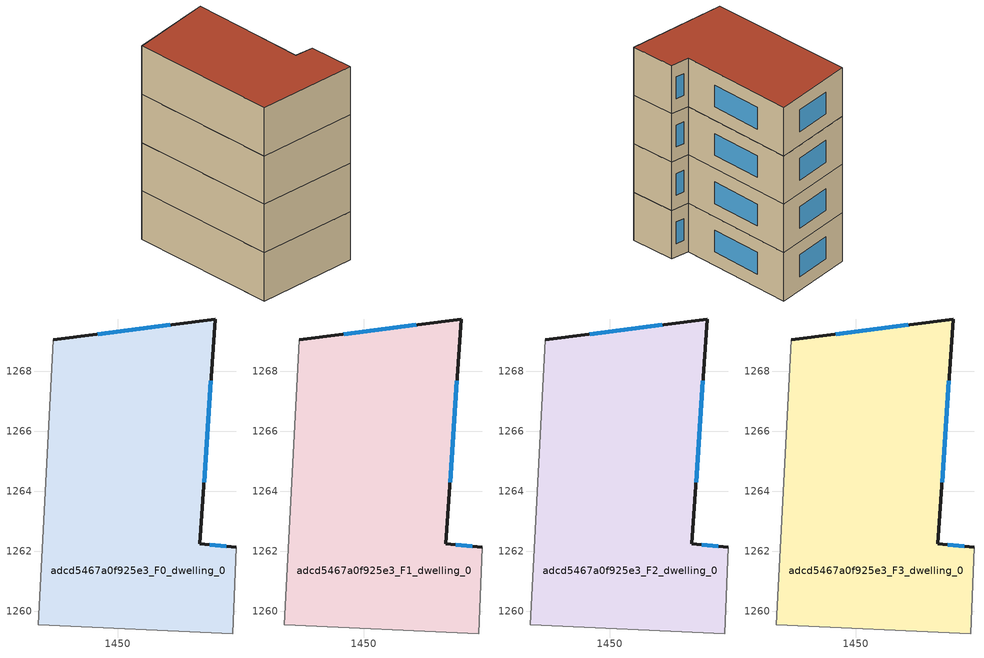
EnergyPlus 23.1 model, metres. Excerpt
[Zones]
adcd5467a0f925e3_F0_dwelling_0
 floor ground (EU_floor_Construction): 1453.25,1269.75 1452.75,1262.24 1453.95,1262.14 1453.85,1259.24 1447.34,1259.54 1447.84,1269.05 z0
 wall outside (EU_wall_Construction): 1453.95,1262.14 1452.75,1262.24 1453.25,1269.75 1447.84,1269.05 z0:3
 wall adiabatic (EU_wall_Construction): 1447.84,1269.05 1447.34,1259.54 1453.85,1259.24 1453.95,1262.14 z0:3
 window (EU_Window_Construction): 1451.76,1269.55 1449.33,1269.24 / 1452.88,1264.31 1453.11,1267.68 / 1453.62,1262.17 1453.08,1262.21 z0.83:2.17
adcd5467a0f925e3_F1_dwelling_0
 floor to adcd5467a0f925e3_F0_dwelling_0 (EU_floor_Construction): 1453.25,1269.75 1452.75,1262.24 1453.95,1262.14 1453.85,1259.24 1447.34,1259.54 1447.84,1269.05 z3
 wall outside (EU_wall_Construction): 1453.95,1262.14 1452.75,1262.24 1453.25,1269.75 1447.84,1269.05 z3:6
 wall adiabatic (EU_wall_Construction): 1447.84,1269.05 1447.34,1259.54 1453.85,1259.24 1453.95,1262.14 z3:6
 window (EU_Window_Construction): 1451.76,1269.55 1449.33,1269.24 / 1452.88,1264.31 1453.11,1267.68 / 1453.62,1262.17 1453.08,1262.21 z3.83:5.17
adcd5467a0f925e3_F2_dwelling_0
 floor to adcd5467a0f925e3_F1_dwelling_0 (EU_floor_Construction): 1453.25,1269.75 1452.75,1262.24 1453.95,1262.14 1453.85,1259.24 1447.34,1259.54 1447.84,1269.05 z6
 wall outside (EU_wall_Construction): 1453.95,1262.14 1452.75,1262.24 1453.25,1269.75 1447.84,1269.05 z6:9
 wall adiabatic (EU_wall_Construction): 1447.84,1269.05 1447.34,1259.54 1453.85,1259.24 1453.95,1262.14 z6:9
 window (EU_Window_Construction): 1451.76,1269.55 1449.33,1269.24 / 1452.88,1264.31 1453.11,1267.68 / 1453.62,1262.17 1453.08,1262.21 z6.83:8.17
adcd5467a0f925e3_F3_dwelling_0
 floor to adcd5467a0f925e3_F2_dwelling_0 (EU_floor_Construction): 1453.25,1269.75 1452.75,1262.24 1453.95,1262.14 1453.85,1259.24 1447.34,1259.54 1447.84,1269.05 z9
 wall outside (EU_wall_Construction): 1453.95,1262.14 1452.75,1262.24 1453.25,1269.75 1447.84,1269.05 z9:12
 wall adiabatic (EU_wall_Construction): 1447.84,1269.05 1447.34,1259.54 1453.85,1259.24 1453.95,1262.14 z9:12
 window (EU_Window_Construction): 1451.76,1269.55 1449.33,1269.24 / 1452.88,1264.31 1453.11,1267.68 / 1453.62,1262.17 1453.08,1262.21 z9.83:11.17
 roof outside (EU_roof_Construction): 1453.85,1259.24 1453.95,1262.14 1452.75,1262.24 1453.25,1269.75 1447.84,1269.05 1447.34,1259.54 z12
[Building]
EU S2 Campaign: North Axis=0; Terrain=City; Solar Distribution=FullExterior
[Site:Location]
Lyon-Bron: Latitude=45.75; Longitude=5; Time Zone=1; Elevation=198
[SizingPeriod:WeatherFileDays]
AnnualSizingPeriod: Begin Month=1; Begin Day of Month=1; End Month=12; End Day of Month=31; Day of Week for Start Day=Monday; Use Weather File Daylight Saving Period=No; Use Weather File Rain and Snow Indicators=No
[MATERIAL]
EU_InternalMass_Material: Roughness=MediumRough; Thickness=0.1; Conductivity=1; Density=1800; Specific Heat=900; Thermal Absorptance=0.9; Solar Absorptance=0.7; Visible Absorptance=0.7
[MATERIAL:NOMASS] Roughness=MediumRough; Thermal Absorptance=0.9; Solar Absorptance=0.7; Visible Absorptance=0.7
Name | Thermal Resistance
EU_wall_NoMass | 0.87146
EU_roof_NoMass | 0.842276
EU_floor_NoMass | 0.496999
[WINDOWMATERIAL:SIMPLEGLAZINGSYSTEM]
EU_Window_SimpleGlazing: UFactor=2.2525; Solar Heat Gain Coefficient=0.76; Visible Transmittance=0.76
[CONSTRUCTION]
EU_wall_Construction: EU_wall_NoMass
EU_roof_Construction: EU_roof_NoMass
EU_floor_Construction: EU_floor_NoMass
EU_InternalMass_Construction: EU_InternalMass_Material
EU_Window_Construction: EU_Window_SimpleGlazing
[ZONE] Type=1; Multiplier=1; Ceiling Height=autocalculate; Floor Area=autocalculate; Part of Total Floor Area=Yes
Name | Volume
adcd5467a0f925e3_F0_dwelling_0 | 169.357
adcd5467a0f925e3_F1_dwelling_0; adcd5467a0f925e3_F2_dwelling_0; adcd5467a0f925e3_F3_dwelling_0 | 169.358
[INTERNALMASS] Construction=EU_InternalMass_Construction; Surface Area=56.4523
Name | Zone or ZoneList
adcd5467a0f925e3_F0_dwelling_0_EU_InternalMass | adcd5467a0f925e3_F0_dwelling_0
adcd5467a0f925e3_F1_dwelling_0_EU_InternalMass | adcd5467a0f925e3_F1_dwelling_0
adcd5467a0f925e3_F2_dwelling_0_EU_InternalMass | adcd5467a0f925e3_F2_dwelling_0
adcd5467a0f925e3_F3_dwelling_0_EU_InternalMass | adcd5467a0f925e3_F3_dwelling_0
[OTHEREQUIPMENT] Fuel Type=Electricity; Design Level Calculation Method=Watts/Area; Power per Zone Floor Area=1; Fraction Latent=0; Fraction Radiant=0; Fraction Lost=0; Carbon Dioxide Generation Rate=0; EndUse Subcategory=EU_Step8_InternalGains
Name | Zone or ZoneList or Space or SpaceList | Schedule
EU_Step8_InternalGain_adcd5467a0f925e3_F0_dwelling_0_f000 | adcd5467a0f925e3_F0_dwelling_0 | EU_Step8_GainSchedule_adcd5467a0f925e3_F0_dwelling_0_f000
EU_Step8_InternalGain_adcd5467a0f925e3_F1_dwelling_0_f000 | adcd5467a0f925e3_F1_dwelling_0 | EU_Step8_GainSchedule_adcd5467a0f925e3_F1_dwelling_0_f000
EU_Step8_InternalGain_adcd5467a0f925e3_F2_dwelling_0_f000 | adcd5467a0f925e3_F2_dwelling_0 | EU_Step8_GainSchedule_adcd5467a0f925e3_F2_dwelling_0_f000
EU_Step8_InternalGain_adcd5467a0f925e3_F3_dwelling_0_f000 | adcd5467a0f925e3_F3_dwelling_0 | EU_Step8_GainSchedule_adcd5467a0f925e3_F3_dwelling_0_f000
[ZONEVENTILATION:DESIGNFLOWRATE] Schedule=EU_AlwaysOn; Design Flow Rate Calculation Method=AirChanges/Hour; Air Changes per Hour=0.425; Ventilation Type=Natural; Fan Pressure Rise=0; Fan Total Efficiency=1; Constant Term Coefficient=1; Temperature Term Coefficient=0; Velocity Term Coefficient=0; Velocity Squared Term Coefficient=0; Minimum Indoor Temperature=-100; Maximum Indoor Temperature=100; Delta Temperature=-100; Minimum Outdoor Temperature=-100; Maximum Outdoor Temperature=100; Maximum Wind Speed=40
Name | Zone or ZoneList or Space or SpaceList
EU_ConstantAir_adcd5467a0f925e3_F0_dwelling_0 | adcd5467a0f925e3_F0_dwelling_0
EU_ConstantAir_adcd5467a0f925e3_F1_dwelling_0 | adcd5467a0f925e3_F1_dwelling_0
EU_ConstantAir_adcd5467a0f925e3_F2_dwelling_0 | adcd5467a0f925e3_F2_dwelling_0
EU_ConstantAir_adcd5467a0f925e3_F3_dwelling_0 | adcd5467a0f925e3_F3_dwelling_0
[HVACTEMPLATE:THERMOSTAT] Constant Heating Setpoint=20; Constant Cooling Setpoint=50
EU_HeatOnly_adcd5467a0f925e3_F0_dwelling_0; EU_HeatOnly_adcd5467a0f925e3_F1_dwelling_0; EU_HeatOnly_adcd5467a0f925e3_F2_dwelling_0; EU_HeatOnly_adcd5467a0f925e3_F3_dwelling_0
[HVACTEMPLATE:ZONE:IDEALLOADSAIRSYSTEM] System Availability Schedule=EU_AlwaysOn; Maximum Heating Supply Air Temperature=50; Minimum Cooling Supply Air Temperature=13; Maximum Heating Supply Air Humidity Ratio=0.0156; Minimum Cooling Supply Air Humidity Ratio=0.0077; Heating Limit=NoLimit; Cooling Limit=NoLimit; Heating Availability Schedule=EU_AlwaysOn; Cooling Availability Schedule=EU_CoolingOff; Dehumidification Control Type=ConstantSensibleHeatRatio; Cooling Sensible Heat Ratio=0.7; Dehumidification Setpoint=60; Humidification Control Type=None; Humidification Setpoint=30; Outdoor Air Method=None; Outdoor Air Flow Rate per Person=0.00944; Outdoor Air Flow Rate per Zone Floor Area=0; Outdoor Air Flow Rate per Zone=0; Demand Controlled Ventilation Type=None; Outdoor Air Economizer Type=NoEconomizer; Heat Recovery Type=None; Sensible Heat Recovery Effectiveness=0.7; Latent Heat Recovery Effectiveness=0.65
Name | Template Thermostat
adcd5467a0f925e3_F0_dwelling_0 | EU_HeatOnly_adcd5467a0f925e3_F0_dwelling_0
adcd5467a0f925e3_F1_dwelling_0 | EU_HeatOnly_adcd5467a0f925e3_F1_dwelling_0
adcd5467a0f925e3_F2_dwelling_0 | EU_HeatOnly_adcd5467a0f925e3_F2_dwelling_0
adcd5467a0f925e3_F3_dwelling_0 | EU_HeatOnly_adcd5467a0f925e3_F3_dwelling_0
[SIZING:ZONE] Zone Cooling Design Supply Air Temperature Input Method=SupplyAirTemperature; Zone Cooling Design Supply Air Temperature=13; Zone Heating Design Supply Air Temperature Input Method=SupplyAirTemperature; Zone Heating Design Supply Air Temperature=50; Zone Cooling Design Supply Air Humidity Ratio=0.008; Zone Heating Design Supply Air Humidity Ratio=0.008; Cooling Design Air Flow Method=DesignDay; Cooling Design Air Flow Rate=0; Cooling Minimum Air Flow per Zone Floor Area=0.000762; Cooling Minimum Air Flow=0; Cooling Minimum Air Flow Fraction=0.2; Heating Design Air Flow Method=DesignDay; Heating Design Air Flow Rate=0; Heating Maximum Air Flow per Zone Floor Area=0.002032; Heating Maximum Air Flow=0.141576; Heating Maximum Air Flow Fraction=0.3; Account for Dedicated Outdoor Air System=No; Dedicated Outdoor Air System Control Strategy=NeutralSupplyAir; Dedicated Outdoor Air Low Setpoint Temperature for Design=autosize; Dedicated Outdoor Air High Setpoint Temperature for Design=autosize; Zone Load Sizing Method=Sensible Load Only No Latent Load; Zone Latent Cooling Design Supply Air Humidity Ratio Input Method=HumidityRatioDifference; Zone Cooling Design Supply Air Humidity Ratio Difference=0.005; Zone Latent Heating Design Supply Air Humidity Ratio Input Method=HumidityRatioDifference; Zone Humidification Design Supply Air Humidity Ratio Difference=0.005
adcd5467a0f925e3_F0_dwelling_0; adcd5467a0f925e3_F1_dwelling_0; adcd5467a0f925e3_F2_dwelling_0; adcd5467a0f925e3_F3_dwelling_0
[SCHEDULE:CONSTANT]
Name | Hourly Value
EU_AlwaysOn | 1
EU_CoolingOff | 0
[SCHEDULE:FILE] Column Number=1; Rows to Skip at Top=0; Number of Hours of Data=8760; Column Separator=Comma; Interpolate to Timestep=No; Minutes per Item=60; Adjust Schedule for Daylight Savings=Yes
Name | File
EU_Step8_GainSchedule_adcd5467a0f925e3_F0_dwelling_0_f000 | ../../schedules/adcd5467a0f925e3/adcd5467a0f925e3_F0_dwelling_0_f000_gain.csv
EU_Step8_GainSchedule_adcd5467a0f925e3_F1_dwelling_0_f000 | ../../schedules/adcd5467a0f925e3/adcd5467a0f925e3_F1_dwelling_0_f000_gain.csv
EU_Step8_GainSchedule_adcd5467a0f925e3_F2_dwelling_0_f000 | ../../schedules/adcd5467a0f925e3/adcd5467a0f925e3_F2_dwelling_0_f000_gain.csv
EU_Step8_GainSchedule_adcd5467a0f925e3_F3_dwelling_0_f000 | ../../schedules/adcd5467a0f925e3/adcd5467a0f925e3_F3_dwelling_0_f000_gain.csv
